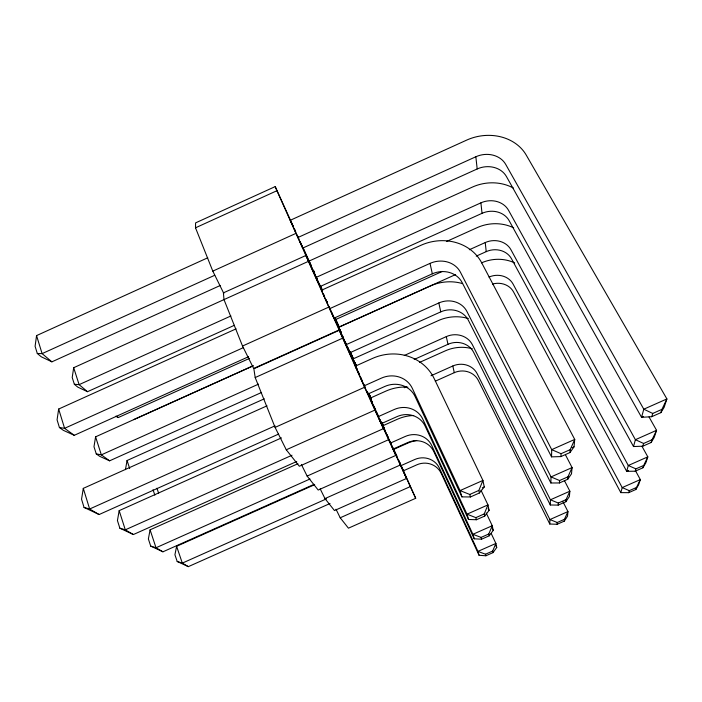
<?xml version="1.0" encoding="UTF-8"?>
<svg xmlns="http://www.w3.org/2000/svg" width="702" height="702" viewBox="0 0 702 702"><rect width="100%" height="100%" fill="white"/><g stroke="black" fill="none" stroke-linecap="round" stroke-linejoin="round"><path stroke-width="1.05" d="M223.824 293.48L212.803 271.121L195.507 227.808L195.577 222.885L275.202 186.6L292.98 225.684M563.004 501.825L567.953 511.582L567.523 516.189L564.294 521.13L557.151 524.28L549.798 524.025L549.912 519.559L477.228 373.824A18.568 17.173 -11.9 0 0 452.808 365.996L431.002 375.754M564.382 480.501L569.866 491.198L569.366 496.542L565.9 501.711L558.213 505.115L550.289 504.984L550.421 499.806L472.428 344.787A19.91 18.217 -13 0 0 446.288 336.618L404.282 355.475M550.859 482.994L551.017 476.921L466.927 311.486A21.455 19.366 -14 0 0 438.82 302.974L346.235 344.647L349.947 352.72L440.786 311.863A21.051 19.068 -13.8 0 1 468.374 320.287L550.859 482.994L559.433 482.958L567.76 479.264L571.498 473.85L572.086 467.585L565.54 454.975M551.535 456.87L551.719 449.64L460.442 272.253A23.28 20.683 -15 0 0 430.028 263.39L329.712 308.661L321.498 290.242L420.937 245.296A46.569 41.374 -15 0 1 481.633 262.706L574.727 439.417L574.025 446.876L569.971 452.553L560.898 456.59L551.535 456.87L462.153 282.59A22.797 20.34 -14.7 0 0 432.344 273.815L334.064 318.138L329.712 308.661M557.151 524.28L557.248 522.507L564.443 519.322L567.953 511.582L549.912 519.559L557.248 522.507M558.213 505.115L558.327 503.053L566.075 499.622L569.866 491.198L550.421 499.806L558.327 503.053M559.433 482.958L559.573 480.537L567.962 476.816L572.086 467.585L551.017 476.921L559.573 480.537M560.898 456.59L561.056 453.703L570.217 449.64L574.727 439.417L551.719 449.64L561.056 453.703M564.294 521.13L564.443 519.322M565.9 501.711L566.075 499.622M567.76 479.264L567.962 476.816M569.971 452.553L570.217 449.64M207.748 257.792L36.557 335.6L35.1 346.297L37.294 353.483L41.26 356.783L51.895 361.837L220.156 285.53M236.074 328.852L58.661 409.047L57.073 419.84L59.416 427.518L63.347 430.335L74.263 435.31L248.605 356.686M357.09 369.375L339.127 329.966L253.659 368.471L242.523 346.042L223.991 299.596L223.411 292.857L305.905 255.475L308.424 261.346L73.684 367.708L72.209 377.518L74.359 384.275L77.764 387.109L87.513 391.698L234.389 325.298M267.014 405.826L83.292 488.373L81.546 499.219L84.056 507.441L99.114 514.54L278.615 434.073M253.378 365.733L95.586 436.837L93.989 446.718L96.271 453.896L99.623 456.3L109.609 460.819L261.6 392.453M125.465 469.638L127.053 460.521L264.294 398.824M281.476 437.908L119.173 510.644L117.436 520.568L119.866 528.211L133.371 534.547L296.762 461.468M297.902 463.732L150.088 529.826L148.376 538.969L150.719 546.112L162.934 551.807L314.092 484.336M314.689 484.661L176.614 546.288L174.93 554.764L177.194 561.468L188.338 566.637L330.019 503.509M635.6 470.919L640.321 479.58L638.618 484.757L635.863 489.496L628.694 492.664L620.814 492.628L622.2 487.592L513.083 284.082A18.217 16.225 -9.6 0 0 489.013 277.088M633.511 446.542L635.398 439.698L508.529 210.293A20.972 18.138 -11.4 0 0 480.896 202.86L316.225 277.36L320.366 286.425L482.037 213.329A20.586 17.875 -11.2 0 1 509.169 220.709L633.511 446.542L642.795 446.2L651.149 442.497L654.238 437.355L656.563 430.317L649.034 416.979M628.694 492.664L629.299 490.654L636.521 487.46L640.321 479.58L622.2 487.592L629.299 490.654M476.246 256.133L486.223 251.632A19.165 16.901 -10.3 0 1 511.521 258.792L626.684 471.332L635.205 471.2L635.907 468.875L643.69 465.435L647.814 456.853L641.988 446.332M642.795 446.2L643.62 443.471L652.053 439.733L656.563 430.317L635.398 439.698L643.62 443.471M651.746 416.69L652.728 413.452L661.933 409.363L666.9 398.938L526.228 155.072A45.402 38.522 -12.2 0 0 466.672 140.11L290.303 220.27L302.808 248.043L477.184 168.963A22.245 18.972 -12 0 1 506.44 176.544L641.558 417.33L651.746 416.69L660.863 412.644L664.145 407.309L666.9 398.938L643.795 409.196L641.558 417.33L643.523 416.462M635.863 489.496L636.521 487.46M635.205 471.2L642.927 467.786L643.69 465.435M651.149 442.497L652.053 439.733M660.863 412.644L661.933 409.363M479.448 492.962L478.869 490.417L482.923 480.431L434.187 378.589A47.797 44.393 -21.9 0 0 372.455 358.45L355.352 366.137L367.918 394.033L384.819 386.46A23.385 21.797 -21.8 0 1 415.119 396.569L461.907 496.884L470.428 496.963L479.448 492.962L484.266 486.96L482.923 480.431L460.056 490.593L461.907 496.884M468.55 519.48L466.988 514.189L422.815 419.199A21.99 20.683 -21.2 0 0 394.243 409.494L378.343 416.602L381.546 423.543L397.139 416.576A21.551 20.34 -21.1 0 1 425.175 426.149L468.55 519.48L476.421 519.743L484.705 516.075L484.222 513.934L487.96 504.887L480.923 490.093M413.706 415.514A40.698 38.707 -20.4 0 0 397.446 419.217L382.836 425.754L393.295 448.982L407.757 442.532A19.981 19.042 -20.1 0 1 433.827 451.614L474.227 538.811L481.546 539.197L489.197 535.819L488.785 533.994L492.251 525.728L486.205 512.969M479.071 555.291L477.93 551.395L439.487 468.269A18.945 18.182 -19.3 0 0 414.715 459.52L400.991 465.645L403.378 470.823L416.874 464.803A18.629 17.919 -19 0 1 441.242 473.438L479.071 555.291L485.907 555.765L493.023 552.623L492.664 551.052L495.893 543.445L491.242 533.581M642.927 467.786L645.84 462.855L647.814 456.853L628.29 465.496L626.684 471.332L628.597 470.48M493.023 552.623L496.726 547.49L495.893 543.445L477.93 551.395L485.503 554.22L492.664 551.052M489.197 535.819L493.208 530.414L492.251 525.728L472.902 534.301L474.227 538.811M484.705 516.075L489.083 510.38L487.96 504.887L466.988 514.189L475.868 517.637L484.222 513.934M195.507 227.808L276.939 190.707L275.202 186.6M212.803 271.121L295.954 233.371L276.939 190.707M214.751 275.263L42.102 353.624L37.294 353.483M297.981 237.487L475.851 156.757A22.701 19.261 -12.2 0 1 505.694 164.373L643.795 409.196L652.728 413.452M316.225 277.36L308.977 261.118L472.358 187.101A41.953 36.285 -11.4 0 1 513.495 188.11M230.905 315.961L79.107 384.652L74.359 384.275M446.419 241.532L477.255 227.606A38.996 34.275 -10.5 0 1 513.697 227.869M242.523 346.042L328.817 307.09L308.424 261.346M243.576 347.543L64.593 428.325L59.416 427.518M469.305 249.745L485.231 242.559A19.498 17.138 -10.5 0 1 510.968 249.772L628.29 465.496L635.907 468.875M115.619 416.268L118.322 417.532L249.579 358.345M442.313 271.428L335.538 319.585L334.635 317.62M133.713 419.62L252.913 365.9M339.11 327.053L455.633 274.543M346.367 344.708L338.522 327.351L430.361 285.968A42.919 38.75 -14 0 1 462.583 283.608M255.195 377.553L342.673 338.162L339.259 330.265L253.852 368.743L255.195 377.553L275.087 427.395L286.276 449.789L299.333 466.251L383.45 428.65L366.813 391.128M258.52 384.126L101.342 454.861L96.271 453.896M356.011 365.654L353.009 358.941L438.373 320.577A39.83 36.434 -13 0 1 468.339 318.559M414.189 359.459L447.99 344.296A19.559 17.945 -12.8 0 1 473.683 352.369L550.289 504.984M275.044 425.833L89.637 509.011L84.056 507.441M364.145 385.863L381.405 378.124A23.894 22.192 -21.9 0 1 412.337 388.373L460.056 490.593L469.77 494.462L478.869 490.417M419.471 362.434L445.375 350.816A37.127 34.354 -11.9 0 1 472.367 348.78M275.087 427.395L364.566 387.258L342.673 338.162M378.571 416.865L370.121 398.183L385.889 391.111A43.98 41.374 -21.2 0 1 407.906 387.144M404.255 387.741L406.239 386.855M435.301 381.177L454.291 372.674A18.261 16.936 -11.6 0 1 478.316 380.423L549.798 524.025M286.276 449.789L374.868 410.126L383.45 428.65M292.014 455.238L125.307 529.834L119.866 528.211M307.125 476.079L388.566 439.698L395.84 455.396L318.199 490.04L307.125 476.079L301.369 464.47M310.03 478.983L156.011 547.762L150.719 546.112M390.54 443.023L405.273 436.451A20.349 19.349 -20.4 0 1 431.8 445.647L472.902 534.301L481.072 537.407L488.785 533.994M324.973 498.587L400.289 465.014L406.519 478.466L334.468 510.556L324.973 498.587L320.156 488.811M326.456 498.859L182.309 563.118L177.194 561.468M340.207 517.786L410.284 486.6L415.698 498.28L348.446 528.176L340.207 517.786L336.012 509.231M572.077 447.744L574.025 446.876M482.318 487.82L484.266 486.96M99.114 514.54L89.637 509.011L83.292 488.373M133.371 534.547L125.307 529.834L119.173 510.644M162.934 551.807L156.011 547.762L150.088 529.826M188.338 566.637L182.309 563.118L176.614 546.288M74.263 435.31L64.593 428.325L58.661 409.047M109.609 460.819L101.342 454.861L95.586 436.837M51.895 361.837L42.102 353.624L36.557 335.6M87.513 391.698L79.107 384.652L73.684 367.708M116.699 416.172L118.322 417.532M620.814 492.628L513.574 291.971A17.919 16.014 -9.4 0 0 492.488 284.073M488.144 508.397L489.083 510.38M492.277 528.431L493.208 530.414M495.796 545.515L496.726 547.49M355.352 366.137L356.66 368.971M357.529 370.867L359.275 374.649M370.121 398.183L372.209 402.702M382.836 425.754L384.889 430.203M395.814 453.896L393.725 449.385L407.353 443.304A37.899 36.372 -19.3 0 1 416.69 440.461M331.625 312.258L356.669 368.102M370.77 398.754L368.138 392.988M381.827 422.788L383.108 425.579M290.303 220.27L292.997 226.167M294.349 229.115L295.244 231.081M308.977 261.118L311.521 266.69M305.905 255.475L317.506 280.791L300.087 241.558M340.997 332.081L339.671 329.185L340.882 331.976M354.958 362.574L356.256 365.4M323.297 294.156L324.64 297.078M338.522 327.351L340.645 331.985M353.009 358.941L355.905 365.259M302.992 247.464L311.276 265.777M313.417 270.288L314.733 273.183M320.463 285.732L322.674 290.61M335.53 318.743L339.435 327.422M350.184 352.035L353.238 358.819M313.434 270.577L314.303 272.499L313.566 270.796M350.272 352.422L353.369 359.31M354.703 362.258L356.028 365.215M294.779 229.686L295.674 231.686M334.257 317.401L340.76 331.835M381.818 423.025L384.477 428.922L381.844 422.929M314.97 274.912L322.06 290.663M392.804 447.586L410.284 486.6M317.225 280.186L321.972 290.733M323.271 293.611L324.57 296.49M368.217 393.41L370.384 398.227M371.253 400.149L372.551 403.036M295.954 233.371L306.212 256.142M400.289 465.014L380.115 419.989M357.95 371.288L359.705 375.201M328.817 307.09L339.127 329.966M379.238 418.997L388.566 439.698M364.566 387.258L374.868 410.126M350.333 351.772L353.387 358.617M369.726 395.208L370.621 397.209M382.248 423.236L383.59 426.237M396.103 454.264L396.999 456.265M399.227 461.267L400.122 463.267M401.904 467.26L415.698 498.28M369.41 394.752L371.104 398.543M398.464 459.81L403.378 470.823M335.117 318.366L339.136 327.369M368.682 393.295L370.946 398.622M387.1 434.819L387.978 436.784M390.172 441.698L391.049 443.664M389.724 440.979L391.067 443.98M313.224 270.402L314.557 273.411M316.084 276.5L317.427 279.501M319.024 283.424L322.341 290.505M342.497 335.688L343.375 337.662M345.13 341.593L346.455 344.55M347.771 347.499L356.116 366.198M373.885 406.028L375.763 410.231M376.562 412.013L378.782 416.997M347.709 347.718L349.947 352.72M379.843 419.726L381.546 423.543M297.464 235.67L298.78 238.61M326.728 301.281L327.615 303.273M328.948 306.274L330.861 310.547M360.591 377.193L362.372 381.168M363.259 383.16L365.479 388.136M297.025 235.073L298.359 238.066M300.14 242.058L302.808 248.043M325.982 300.008L327.255 302.878M328.957 306.695L330.66 310.503M331.511 312.416L334.064 318.138M360.574 377.553L362.302 381.432M363.162 383.371L365.33 388.224M366.619 391.128L367.918 394.033M402.457 469.208L406.519 478.466M391.69 445.91L395.84 455.396M354.887 362.592L356.125 365.435M369.129 395.2L372.262 402.36M355.317 365.163L357.064 369.191M357.941 371.2L358.819 373.21M345.867 344.182L349.184 351.834M326.088 299.78L326.86 301.57M156.941 488.223L158.634 493.199M153.018 489.698L154.852 495.138M127.053 460.521L129.677 468.488M469.77 494.462L470.428 496.963M475.868 517.637L476.421 519.743M481.072 537.407L481.546 539.197M485.503 554.22L485.907 555.765M430.028 263.39L432.344 273.815M438.82 302.974L440.786 311.863M446.288 336.618L447.99 344.296M452.808 365.996L454.291 372.674M475.851 156.757L477.184 168.963M480.896 202.86L482.037 213.329M485.231 242.559L486.223 251.632M481.519 262.873A36.434 32.459 -9.6 0 1 514.715 262.925"/></g></svg>
